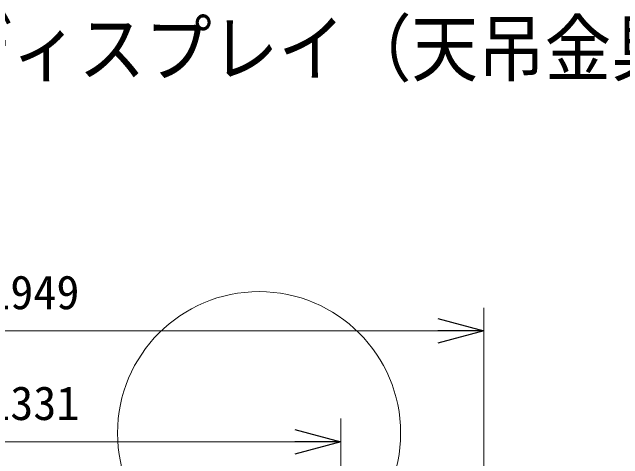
# Model space of a CAD drawing. Units: millimetres, scale not verified. Extents: x -62 to 63, y -56 to 57.
# Drawn here: x -17.48 to 15.54, y 32.64 to 56.81 of the extents above; entities that cross this region are included whole.
import ezdxf
from ezdxf.enums import TextEntityAlignment as Align

# ---------------------------------------------------------------- set-up
doc = ezdxf.new("R2010")
doc.units = ezdxf.units.MM
doc.header["$LTSCALE"] = 0.125
doc.layers.add('0-0_0', color=7, linetype='Continuous')
doc.layers.add('0-1_MOJI1', color=7, linetype='Continuous')
doc.layers.add('0-4_SUNPO', color=3, linetype='Continuous', lineweight=18)
doc.layers.add('0-5_GAIKEI', color=7, linetype='Continuous', lineweight=18)
doc.styles.add('ＭＳ ゴシック', font='')
doc.styles.get('ＭＳ ゴシック').set_extended_font_data('MS Gothic')

# ---------------------------------------------------------------- blocks, each defined once
blk = doc.blocks.new('_Open30')
at = {"layer": '0-0_0'}
blk.add_line((0, 0), (-1, 0), dxfattribs=at)
blk.add_lwpolyline([(-1, 0.26795), (0, 0), (-1, -0.26795)], dxfattribs=at)
blk = doc.blocks.new('D3')
at = {"layer": '0-4_SUNPO'}
for p, q in [((193.7949, 215.9122), (193.7949, 222.3085)), ((163.0349, 221.0585), (191.2949, 221.0585))]:
    blk.add_line(p, q, dxfattribs=at)
at = {"layer": '0-4_SUNPO', "xscale": 2.5, "yscale": 2.5}
blk.add_blockref('_Open30', (193.7949, 221.0585), dxfattribs=at)
at = {"layer": '0-4_SUNPO', "color": 7, "style": 'ＭＳ ゴシック'}
blk.add_text('1331', height=1.833, dxfattribs=at).set_placement((174.6649, 221.6835), align=Align.BOTTOM_LEFT)
blk = doc.blocks.new('D1')
at = {"layer": '0-4_SUNPO'}
for p, q in [((201.5274, 213.5178), (201.5274, 228.3062)), ((155.3024, 227.0562), (199.0274, 227.0562))]:
    blk.add_line(p, q, dxfattribs=at)
at = {"layer": '0-4_SUNPO', "xscale": 2.5, "yscale": 2.5}
blk.add_blockref('_Open30', (201.5274, 227.0562), dxfattribs=at)
at = {"layer": '0-4_SUNPO', "color": 7, "style": 'ＭＳ ゴシック'}
blk.add_text('1949', height=1.833, dxfattribs=at).set_placement((174.6649, 227.6812), align=Align.BOTTOM_LEFT)

msp = doc.modelspace()

# ---------------------------------------------------------------- linework, layer by layer
at = {"layer": '0-5_GAIKEI'}
msp.add_circle((-4.1317, 34.0303), 7.6551, dxfattribs=at)

# ---------------------------------------------------------------- block references
at = {"layer": '0-4_SUNPO'}
for name in ['D1', 'D3']:
    msp.add_blockref(name, (-193.4976, -187.4967), dxfattribs=at)

# ---------------------------------------------------------------- texts
at = {"layer": '0-1_MOJI1', "style": 'ＭＳ ゴシック', "width": 0.9}
msp.add_text('４Ｋ液晶ディスプレイ（天吊金具（角度可変）付）', height=2.933, dxfattribs=at).set_placement((-35.4976, 52.5033), align=Align.BOTTOM_LEFT)

doc.saveas('drawing.dxf')
